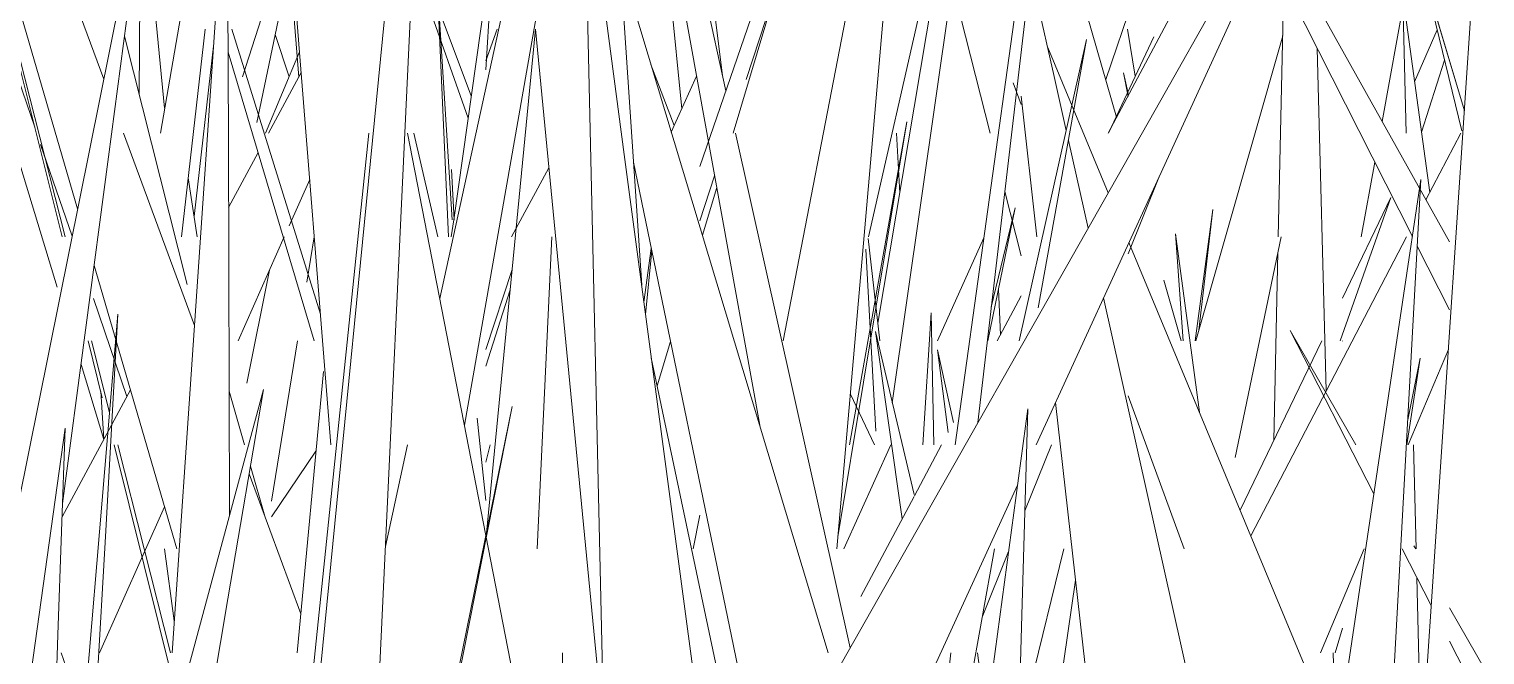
# Model space of a CAD drawing. Header units: millimetres. Extents: x -10020 to 20888, y -4665 to 12339.
# Drawn here: x 1938.54 to 1977.15, y 3071.98 to 3088.59 of the extents above; entities that cross this region are included whole.
import ezdxf

# ---------------------------------------------------------------- set-up
doc = ezdxf.new("R2010")
doc.units = ezdxf.units.MM
doc.layers.add('G-IMPT', color=8, linetype='Continuous', lineweight=9)

# ---------------------------------------------------------------- blocks, each defined once
blk = doc.blocks.new('Grass Array - 25_dwg-V17-West')
at = {"layer": 'G-IMPT'}
for p, q in [((1946.547, 3077.552), (1944.034, 3109.155)), ((1957.212, 3085.829), (1963.961, 3108.374)), ((1975.174, 3064.959), (1978.032, 3107.811)), ((1932.567, 3103.862), (1938.692, 3085.983)), ((1956.334, 3084.944), (1960.94, 3098.336)), ((1961.85, 3097.44), (1958.543, 3080.311)), ((1939.292, 3081.741), (1934.754, 3096.606)), ((1955.873, 3095.892), (1956.936, 3087.348)), ((1964.028, 3085.829), (1961.576, 3095.524)), ((1959.964, 3074.793), (1961.766, 3095.413)), ((1957.025, 3086.952), (1955.512, 3093.748)), ((1954.326, 3085.258), (1953.256, 3093.289)), ((1953.989, 3061.008), (1953.256, 3093.289)), ((1954.011, 3093.48), (1954.789, 3081.788)), ((1933.015, 3049.962), (1941.694, 3093.079)), ((1940.65, 3085.193), (1941.694, 3093.079)), ((1942.132, 3086.489), (1941.501, 3093.165)), ((1967.384, 3086.251), (1965.438, 3092.992)), ((1967.158, 3085.829), (1970.531, 3092.152)), ((1941.466, 3086.846), (1941.491, 3091.347)), ((1944.205, 3087.32), (1945.46, 3091.221)), ((1955.596, 3090.918), (1957.919, 3078.074)), ((1962.661, 3091.234), (1960.808, 3083.07)), ((1944.585, 3086.108), (1945.512, 3090.57)), ((1950.269, 3086.814), (1948.848, 3090.598)), ((1955.852, 3086.468), (1955.438, 3090.626)), ((1974.426, 3086.135), (1975.283, 3090.873)), ((1945.693, 3087.312), (1945.461, 3090.324)), ((1958.508, 3090.16), (1957.558, 3087.25)), ((1965.728, 3087.331), (1965.104, 3090.129)), ((1967.097, 3087.245), (1968.147, 3090.326)), ((1949.67, 3083.07), (1949.352, 3090.084)), ((1949.766, 3083.522), (1949.352, 3090.084)), ((1975.688, 3084.252), (1974.975, 3089.46)), ((1975.062, 3085.829), (1974.975, 3089.46)), ((1950.653, 3087.745), (1950.954, 3088.588)), ((1951.973, 3088.585), (1950.663, 3075.121)), ((1953.789, 3069.832), (1951.973, 3088.588)), ((1967.88, 3087.338), (1967.669, 3088.588)), ((1942.733, 3081.806), (1941.075, 3088.403)), ((1942.92, 3083.617), (1943.439, 3088.216)), ((1964.798, 3080.311), (1966.59, 3088.312)), ((1965.304, 3081.194), (1966.59, 3088.312)), ((1975.286, 3087.185), (1975.885, 3088.571)), ((1944.809, 3085.829), (1945.718, 3087.98)), ((1967.159, 3084.242), (1965.557, 3088.095)), ((1944.896, 3085.829), (1945.761, 3087.439)), ((1967.691, 3086.877), (1967.568, 3087.428)), ((1967.691, 3086.8), (1967.568, 3087.428)), ((1975.469, 3085.85), (1976.084, 3087.758)), ((1956.243, 3087.339), (1955.575, 3085.85)), ((1964.643, 3087.161), (1964.853, 3086.59)), ((1965.728, 3087.331), (1966.048, 3085.894)), ((1965.272, 3083.07), (1964.853, 3086.81)), ((1938.85, 3085.524), (1939.683, 3083.091)), ((1945.001, 3061.186), (1947.551, 3085.829)), ((1948.577, 3085.829), (1954.224, 3056.838)), ((1960.316, 3072.168), (1957.274, 3085.829)), ((1966.106, 3085.634), (1966.626, 3083.302)), ((1976.51, 3085.829), (1975.587, 3084.058)), ((1940.65, 3085.193), (1939.433, 3076.002)), ((1943.835, 3083.855), (1944.617, 3085.31)), ((1954.326, 3085.258), (1956.824, 3066.516)), ((1973.871, 3083.07), (1974.231, 3085.057)), ((1943.004, 3083.07), (1942.764, 3084.637)), ((1945.987, 3084.596), (1945.443, 3083.37)), ((1956.722, 3084.692), (1956.334, 3083.503)), ((1956.399, 3083.116), (1956.778, 3084.381)), ((1968.521, 3084.694), (1967.691, 3082.626)), ((1973.46, 3048), (1975.453, 3084.592)), ((1974.48, 3078.087), (1975.453, 3084.592)), ((1964.853, 3082.566), (1964.42, 3084.278)), ((1973.311, 3080.311), (1974.661, 3084.118)), ((1973.372, 3081.443), (1974.661, 3084.118)), ((1969.469, 3080.311), (1969.939, 3083.801)), ((1969.564, 3080.599), (1969.939, 3083.801)), ((1945.31, 3083.07), (1944.085, 3080.311)), ((1946.105, 3083.07), (1945.912, 3081.875)), ((1952.404, 3083.07), (1952.015, 3074.793)), ((1961.107, 3080.311), (1960.799, 3083.029)), ((1963.866, 3083.047), (1962.634, 3080.311)), ((1973.219, 3069.662), (1967.708, 3082.92)), ((1975.072, 3083.07), (1970.942, 3075.141)), ((1960.998, 3077.917), (1960.735, 3082.749)), ((1951.353, 3082.209), (1950.653, 3080.084)), ((1950.653, 3079.646), (1951.3, 3081.668)), ((1964.251, 3081.688), (1964.304, 3080.478)), ((1969.098, 3080.311), (1968.633, 3081.922)), ((1940.25, 3081.437), (1941.139, 3078.841)), ((1964.215, 3080.311), (1964.853, 3081.507)), ((1967.038, 3081.457), (1970.531, 3065.791)), ((1938.987, 3058.239), (1940.897, 3081.019)), ((1940.574, 3075.272), (1940.897, 3081.019)), ((1962.249, 3077.552), (1962.47, 3081.054)), ((1962.537, 3077.552), (1962.47, 3081.054)), ((1962.013, 3076.241), (1960.986, 3080.563)), ((1961.698, 3075.593), (1960.986, 3080.563)), ((1945.66, 3080.311), (1944.973, 3076.057)), ((1955.203, 3079.117), (1955.556, 3080.297)), ((1970.66, 3075.819), (1972.826, 3080.311)), ((1973.372, 3080.308), (1973.372, 3080.311)), ((1975.116, 3077.552), (1976.183, 3080.082)), ((1955.045, 3079.865), (1957.656, 3067.476)), ((1963.06, 3078.146), (1962.63, 3080.076)), ((1962.92, 3077.883), (1962.63, 3080.076)), ((1975.082, 3077.552), (1975.439, 3079.856)), ((1975.106, 3078.22), (1975.439, 3079.856)), ((1940.526, 3077.7), (1939.92, 3079.683)), ((1939.42, 3075.644), (1941.23, 3079.011)), ((1940.528, 3077.704), (1940.443, 3078.966)), ((1943.85, 3078.981), (1944.256, 3077.552)), ((1949.518, 3069.275), (1951.355, 3078.57)), ((1950.255, 3073.192), (1951.355, 3078.57)), ((1969.119, 3048.777), (1965.765, 3078.68)), ((1967.691, 3078.853), (1969.18, 3074.793)), ((1935.326, 3048.245), (1939.504, 3077.997)), ((1939.309, 3072.515), (1939.504, 3077.997)), ((1974.48, 3078.087), (1970.531, 3051.697)), ((1950.775, 3077.552), (1950.653, 3077.098)), ((1961.393, 3077.552), (1960.151, 3074.793)), ((1962.022, 3076.201), (1962.743, 3077.552)), ((1965.654, 3077.552), (1964.952, 3075.804)), ((1975.262, 3077.552), (1975.329, 3074.793)), ((1944.416, 3076.991), (1944.793, 3075.666)), ((1942.132, 3075.911), (1940.412, 3072.034)), ((1960.599, 3073.533), (1962.013, 3076.183)), ((1956.334, 3075.686), (1956.152, 3074.793)), ((1940.574, 3075.272), (1939.772, 3060.998)), ((1942.131, 3074.793), (1942.394, 3072.887)), ((1964.147, 3074.793), (1962.183, 3063.926)), ((1964.52, 3074.727), (1963.82, 3072.983)), ((1972.789, 3072.034), (1973.953, 3074.793)), ((1975.348, 3074.034), (1975.462, 3069.279)), ((1950.255, 3073.192), (1949.454, 3069.275)), ((1939.309, 3072.515), (1938.747, 3056.746)), ((1952.635, 3064.997), (1952.688, 3072.034)), ((1963.922, 3070.303), (1963.693, 3072.034))]:
    blk.add_line(p, q, dxfattribs=at)
blk = doc.blocks.new('Grass Array - Grass Array-439229-West')
blk.add_blockref('Grass Array - 25_dwg-V17-West', (0, 0))
blk = doc.blocks.new('Grass Array - 25_dwg-V24-West')
at = {"layer": 'G-IMPT'}
for p, q in [((1949.432, 3081.439), (1955.747, 3110.298)), ((1940.522, 3087.257), (1932.421, 3109.239)), ((1939.499, 3083.07), (1933.714, 3105.938)), ((1943.953, 3048), (1949.275, 3102.146)), ((1963.103, 3077.552), (1966.463, 3101.756)), ((1966.463, 3101.756), (1963.703, 3078.145)), ((1953.805, 3099.239), (1950.088, 3078.073)), ((1935.623, 3098.254), (1939.829, 3083.818)), ((1976.606, 3086.421), (1973.503, 3096.865)), ((1936.332, 3095.442), (1939.419, 3083.07)), ((1965.248, 3077.552), (1973.194, 3094.888)), ((1968.553, 3086.7), (1973.194, 3094.888)), ((1942.336, 3072.034), (1943.804, 3093.579)), ((1943.829, 3085.668), (1943.804, 3093.579)), ((1976.606, 3086.421), (1974.577, 3093.25)), ((1948.834, 3092.776), (1947.211, 3058.239)), ((1963.103, 3077.552), (1965.138, 3092.211)), ((1976.212, 3082.941), (1971.544, 3091.288)), ((1942.032, 3085.829), (1942.923, 3090.996)), ((1942.032, 3085.829), (1942.923, 3090.996)), ((1949.805, 3083.522), (1950.883, 3091.166)), ((1950.653, 3087.506), (1950.883, 3091.166)), ((1961.054, 3080.785), (1962.751, 3090.875)), ((1971.477, 3090.505), (1975.228, 3083.085)), ((1948.767, 3090.25), (1950.186, 3086.225)), ((1976.54, 3085.888), (1975.504, 3090.128)), ((1963.027, 3089.787), (1961.436, 3078.671)), ((1971.673, 3083.07), (1971.822, 3089.9)), ((1954.515, 3089.368), (1959.739, 3072.034)), ((1943.212, 3088.588), (1942.586, 3083.07)), ((1946.271, 3081.023), (1943.921, 3088.588)), ((1945.071, 3088.446), (1945.438, 3087.319)), ((1968.373, 3088.383), (1967.167, 3085.829)), ((1971.79, 3088.407), (1969.482, 3080.311)), ((1943.822, 3087.978), (1946.106, 3080.311)), ((1972.702, 3088.081), (1972.944, 3078.985)), ((1955.655, 3086.028), (1955.032, 3087.651)), ((1968.553, 3086.7), (1953.494, 3060.133)), ((1960.301, 3077.552), (1961.819, 3086.122)), ((1960.673, 3079.218), (1961.819, 3086.122)), ((1942.928, 3080.725), (1941.048, 3085.829)), ((1943.829, 3085.668), (1943.861, 3075.687)), ((1949.385, 3083.07), (1948.743, 3085.829)), ((1961.548, 3085.829), (1961.634, 3084.236)), ((1949.814, 3083.522), (1949.742, 3084.86)), ((1951.333, 3083.07), (1952.33, 3084.904)), ((1957.835, 3069.275), (1954.572, 3085.053)), ((1963.97, 3080.311), (1964.691, 3083.842)), ((1964.061, 3081.208), (1964.691, 3083.842)), ((1949.805, 3083.522), (1949.741, 3083.07)), ((1969.58, 3078.418), (1968.948, 3083.152)), ((1969.146, 3080.311), (1968.948, 3083.152)), ((1970.531, 3077.218), (1971.748, 3083.07)), ((1975.357, 3082.829), (1976.212, 3081.137)), ((1954.848, 3081.343), (1955.045, 3082.765)), ((1954.892, 3081.01), (1955.056, 3082.709)), ((1971.554, 3077.673), (1971.664, 3082.665)), ((1940.268, 3082.312), (1942.46, 3074.793)), ((1944.318, 3079.188), (1944.92, 3082.191)), ((1971.986, 3080.587), (1974.206, 3076.259)), ((1971.986, 3080.587), (1973.73, 3077.552)), ((1940.107, 3080.311), (1940.485, 3078.799)), ((1940.678, 3078.412), (1940.197, 3080.311)), ((1945.652, 3072.034), (1946.348, 3079.498)), ((1936.452, 3048.245), (1944.763, 3079.027)), ((1943.818, 3073.472), (1944.763, 3079.027)), ((1960.673, 3079.218), (1959.992, 3075.115)), ((1960.965, 3077.552), (1960.323, 3078.901)), ((1950.427, 3078.267), (1950.653, 3076.081)), ((1960.91, 3048), (1965.031, 3078.511)), ((1964.872, 3073.039), (1965.031, 3078.511)), ((1940.796, 3077.552), (1942.51, 3070.683)), ((1942.292, 3072.034), (1940.896, 3077.552)), ((1946.151, 3077.387), (1944.973, 3075.649)), ((1947.992, 3074.856), (1948.582, 3077.552)), ((1945.749, 3073.071), (1944.381, 3076.783)), ((1953.494, 3051.908), (1964.757, 3076.481)), ((1964.853, 3070.178), (1965.981, 3074.793)), ((1974.958, 3074.793), (1975.73, 3073.289)), ((1975.316, 3074.793), (1975.27, 3074.873)), ((1965.388, 3067.689), (1966.294, 3073.964)), ((1943.818, 3073.472), (1943.104, 3069.275)), ((1979.762, 3067.056), (1976.212, 3073.233)), ((1964.872, 3073.039), (1964.202, 3049.962)), ((1973.372, 3072.688), (1973.178, 3072.034)), ((1939.395, 3072.034), (1940.001, 3070.331)), ((1962.989, 3072.034), (1960.18, 3048)), ((1973.129, 3072.034), (1973.19, 3069.732)), ((1976.212, 3072.349), (1979.052, 3066.811))]:
    blk.add_line(p, q, dxfattribs=at)
blk = doc.blocks.new('Grass Array - Grass Array-V25-West')
blk.add_blockref('Grass Array - 25_dwg-V24-West', (0, 0))

msp = doc.modelspace()

# ---------------------------------------------------------------- block references
for name in ['Grass Array - Grass Array-439229-West', 'Grass Array - Grass Array-V25-West']:
    msp.add_blockref(name, (0, 0))

doc.saveas('drawing.dxf')
